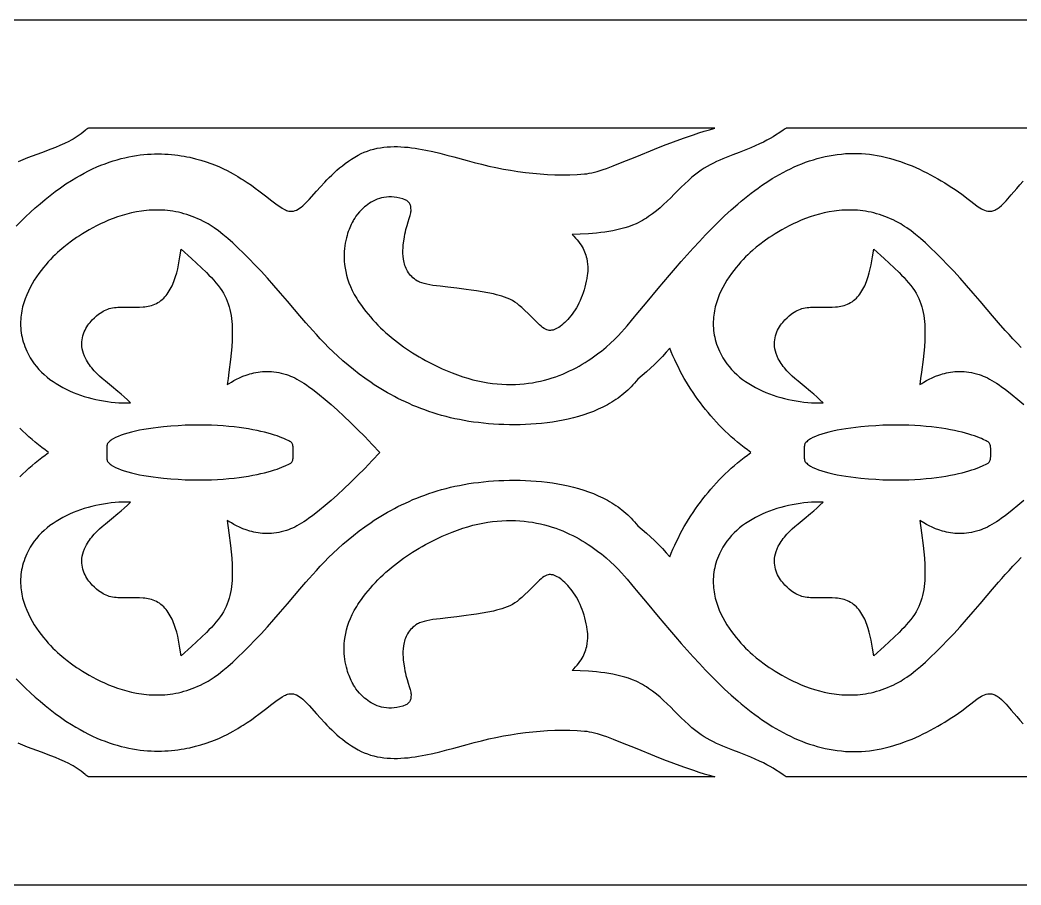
# Model space of a CAD drawing. Extents: x -290 to 290, y -60 to 60.
# Drawn here: x 7.1 to 145.9, y -60 to 60 of the extents above; entities that cross this region are included whole.
import ezdxf

# ---------------------------------------------------------------- set-up
doc = ezdxf.new("R2010")
doc.units = 0
doc.layers.get('DEFPOINTS').update_dxf_attribs({"color": 18, "linetype": 'CONTINUOUS'})

msp = doc.modelspace()

# ---------------------------------------------------------------- linework, layer by layer
at = {"layer": 'DEFPOINTS'}
for points in [[(-290, -60), (290, -60), (290, 60), (-290, 60)], [(57.05, 0), (55.98, -1.13), (54.94, -2.2), (53.94, -3.21), (52.97, -4.16), (52.04, -5.05), (51.15, -5.88), (50.29, -6.66), (49.46, -7.37), (48.67, -8.02), (47.92, -8.61), (47.55, -8.88), (47.19, -9.13), (46.85, -9.37), (46.51, -9.6), (46.17, -9.81), (45.85, -10), (45.54, -10.18), (45.23, -10.34), (44.93, -10.48), (44.64, -10.61), (44.36, -10.73), (44.08, -10.82), (43.73, -10.93), (43.37, -11.02), (43.03, -11.1), (42.68, -11.16), (42.35, -11.2), (42.01, -11.23), (41.69, -11.25), (41.37, -11.25), (41.05, -11.25), (40.74, -11.23), (40.44, -11.2), (40.14, -11.16), (39.85, -11.11), (39.57, -11.05), (39.29, -10.98), (39.02, -10.91), (38.51, -10.75), (38.03, -10.57), (37.57, -10.37), (37.16, -10.17), (36.78, -9.97), (36.44, -9.78), (35.88, -9.42), (36.09, -11.13), (36.31, -12.88), (36.41, -13.77), (36.49, -14.66), (36.55, -15.55), (36.56, -15.99), (36.57, -16.43), (36.57, -16.87), (36.56, -17.31), (36.54, -17.74), (36.51, -18.17), (36.46, -18.59), (36.4, -19.01), (36.33, -19.42), (36.24, -19.82), (36.14, -20.22), (36.01, -20.62), (35.88, -21), (35.72, -21.38), (35.54, -21.75), (35.35, -22.11), (35.13, -22.46), (34.89, -22.8), (34.6, -23.18), (34.3, -23.55), (33.99, -23.91), (33.67, -24.27), (33.34, -24.62), (33.01, -24.96), (32.32, -25.63), (31.62, -26.28), (30.91, -26.92), (29.49, -28.2), (29.32, -27.14), (29.22, -26.6), (29.12, -26.05), (29, -25.49), (28.86, -24.94), (28.7, -24.4), (28.53, -23.87), (28.43, -23.62), (28.33, -23.36), (28.22, -23.12), (28.1, -22.87), (27.97, -22.64), (27.84, -22.41), (27.7, -22.19), (27.55, -21.98), (27.4, -21.78), (27.23, -21.59), (27.06, -21.4), (26.87, -21.23), (26.68, -21.07), (26.48, -20.92), (26.26, -20.79), (26.04, -20.66), (25.82, -20.56), (25.6, -20.47), (25.37, -20.4), (25.14, -20.34), (24.91, -20.29), (24.67, -20.25), (24.43, -20.21), (24.19, -20.19), (23.7, -20.16), (23.2, -20.15), (22.19, -20.17), (21.69, -20.18), (21.19, -20.17), (20.7, -20.15), (20.46, -20.13), (20.22, -20.1), (19.98, -20.06), (19.75, -20.02), (19.52, -19.96), (19.3, -19.89), (19.08, -19.81), (18.87, -19.71), (18.66, -19.6), (18.46, -19.48), (18.23, -19.32), (18.02, -19.17), (17.76, -18.96), (17.47, -18.7), (17.16, -18.4), (17.01, -18.23), (16.85, -18.05), (16.7, -17.85), (16.55, -17.65), (16.41, -17.44), (16.28, -17.21), (16.15, -16.97), (16.04, -16.73), (15.94, -16.47), (15.86, -16.2), (15.79, -15.92), (15.75, -15.64), (15.72, -15.34), (15.71, -15.04), (15.73, -14.72), (15.77, -14.4), (15.85, -14.06), (15.95, -13.72), (16.08, -13.37), (16.24, -13.01), (16.36, -12.79), (16.49, -12.57), (16.63, -12.35), (16.77, -12.14), (16.92, -11.94), (17.08, -11.74), (17.41, -11.35), (17.77, -10.97), (18.15, -10.61), (18.55, -10.25), (18.97, -9.89), (19.83, -9.19), (20.71, -8.46), (21.15, -8.09), (21.59, -7.7), (22.02, -7.3), (22.44, -6.87), (21.92, -6.87), (21.39, -6.88), (20.86, -6.91), (20.32, -6.95), (19.79, -7), (19.25, -7.07), (18.71, -7.16), (18.17, -7.25), (17.64, -7.37), (17.1, -7.49), (16.57, -7.63), (16.05, -7.79), (15.53, -7.96), (15.02, -8.14), (14.52, -8.34), (14.02, -8.56), (13.54, -8.78), (13.06, -9.03), (12.6, -9.29), (12.15, -9.56), (11.71, -9.85), (11.29, -10.15), (10.88, -10.47), (10.49, -10.81), (10.12, -11.16), (9.76, -11.52), (9.43, -11.91), (9.11, -12.3), (8.82, -12.71), (8.54, -13.14), (8.3, -13.59), (8.07, -14.05), (7.93, -14.37), (7.8, -14.7), (7.69, -15.02), (7.59, -15.34), (7.5, -15.66), (7.42, -15.98), (7.36, -16.3), (7.31, -16.61), (7.27, -16.93), (7.24, -17.24), (7.22, -17.55), (7.22, -17.85), (7.22, -18.16), (7.23, -18.46), (7.26, -18.76), (7.29, -19.06), (7.33, -19.35), (7.38, -19.64), (7.44, -19.93), (7.5, -20.22), (7.58, -20.5), (7.66, -20.78), (7.84, -21.34), (8.06, -21.88), (8.29, -22.4), (8.55, -22.91), (8.82, -23.41), (9.11, -23.89), (9.41, -24.36), (9.73, -24.81), (10.05, -25.24), (10.38, -25.66), (10.71, -26.05), (11.05, -26.43), (11.38, -26.79), (11.7, -27.13), (12.03, -27.44), (12.34, -27.74), (12.64, -28.01), (13.19, -28.49), (13.67, -28.87), (14.26, -29.31), (14.98, -29.81), (15.37, -30.07), (15.8, -30.34), (16.25, -30.61), (16.72, -30.89), (17.22, -31.17), (17.74, -31.44), (18.28, -31.71), (18.84, -31.97), (19.42, -32.22), (20.03, -32.46), (20.64, -32.68), (21.28, -32.89), (21.93, -33.07), (22.6, -33.24), (23.28, -33.38), (23.62, -33.44), (23.97, -33.49), (24.32, -33.53), (24.68, -33.57), (25.03, -33.6), (25.39, -33.62), (25.75, -33.64), (26.12, -33.64), (26.48, -33.64), (26.85, -33.62), (27.22, -33.6), (27.6, -33.56), (27.97, -33.52), (28.35, -33.46), (28.73, -33.4), (29.1, -33.32), (29.49, -33.23), (29.87, -33.13), (30.25, -33.02), (30.63, -32.89), (31.02, -32.75), (31.4, -32.6), (31.79, -32.44), (32.18, -32.26), (32.56, -32.07), (32.95, -31.86), (33.21, -31.71), (33.49, -31.54), (33.76, -31.36), (34.05, -31.17), (34.65, -30.73), (35.28, -30.23), (35.94, -29.68), (36.64, -29.07), (37.36, -28.39), (38.12, -27.66), (38.9, -26.88), (39.72, -26.04), (40.57, -25.14), (41.44, -24.19), (42.34, -23.18), (43.28, -22.12), (44.24, -21), (45.22, -19.84), (45.95, -18.97), (46.78, -17.99), (47.24, -17.46), (47.72, -16.91), (48.23, -16.35), (48.77, -15.77), (49.34, -15.17), (49.93, -14.57), (50.56, -13.96), (51.22, -13.35), (51.91, -12.73), (52.62, -12.11), (53.37, -11.5), (54.16, -10.89), (54.97, -10.29), (55.82, -9.7), (56.25, -9.41), (56.7, -9.13), (57.15, -8.85), (57.61, -8.57), (58.08, -8.3), (58.56, -8.03), (59.05, -7.77), (59.55, -7.51), (60.05, -7.26), (60.57, -7.01), (61.09, -6.78), (61.62, -6.54), (62.16, -6.32), (62.71, -6.1), (63.27, -5.9), (63.84, -5.7), (64.42, -5.51), (65, -5.32), (65.6, -5.15), (66.21, -4.99), (66.82, -4.83), (67.45, -4.69), (68.08, -4.56), (68.72, -4.44), (69.38, -4.32), (70.04, -4.23), (70.72, -4.14), (71.4, -4.06), (72.1, -4), (72.81, -3.95), (73.52, -3.9), (74.25, -3.87), (74.99, -3.85), (75.73, -3.85), (76.47, -3.85), (77.22, -3.88), (77.97, -3.91), (78.72, -3.96), (79.47, -4.03), (80.22, -4.12), (80.96, -4.22), (81.7, -4.34), (82.44, -4.47), (83.17, -4.63), (83.89, -4.8), (84.6, -5), (85.3, -5.22), (85.98, -5.45), (86.66, -5.71), (87.31, -5.99), (87.96, -6.3), (88.58, -6.63), (88.89, -6.8), (89.19, -6.98), (89.48, -7.16), (89.77, -7.36), (90.06, -7.55), (90.34, -7.76), (90.61, -7.97), (90.88, -8.19), (91.14, -8.41), (91.4, -8.64), (91.65, -8.88), (91.89, -9.12), (92.13, -9.38), (92.35, -9.63), (92.58, -9.9), (92.79, -10.17), (93.4, -10.66), (93.99, -11.17), (94.56, -11.68), (95.12, -12.22), (95.67, -12.76), (96.21, -13.33), (96.73, -13.9), (97.23, -14.49), (97.45, -13.95), (97.68, -13.41), (97.92, -12.87), (98.17, -12.35), (98.43, -11.82), (98.69, -11.3), (98.97, -10.79), (99.25, -10.28), (99.55, -9.78), (99.85, -9.28), (100.16, -8.79), (100.48, -8.31), (100.8, -7.83), (101.14, -7.36), (101.48, -6.89), (101.83, -6.43), (102.19, -5.98), (102.56, -5.53), (102.93, -5.09), (103.32, -4.65), (103.71, -4.22), (104.1, -3.8), (104.51, -3.39), (104.92, -2.98), (105.34, -2.58), (105.77, -2.19), (106.2, -1.81), (106.65, -1.43), (107.09, -1.06), (107.55, -0.7), (108.01, -0.35), (108.48, 0), (108.01, 0.35), (107.55, 0.7), (107.09, 1.06), (106.65, 1.43), (106.2, 1.81), (105.77, 2.19), (105.34, 2.58), (104.92, 2.98), (104.51, 3.39), (104.1, 3.8), (103.71, 4.22), (103.32, 4.65), (102.93, 5.09), (102.56, 5.53), (102.19, 5.98), (101.83, 6.43), (101.48, 6.89), (101.14, 7.36), (100.8, 7.83), (100.48, 8.31), (100.16, 8.79), (99.85, 9.28), (99.55, 9.78), (99.25, 10.28), (98.97, 10.79), (98.69, 11.3), (98.43, 11.82), (98.17, 12.35), (97.92, 12.87), (97.68, 13.41), (97.45, 13.95), (97.23, 14.49), (96.73, 13.9), (96.21, 13.33), (95.67, 12.76), (95.12, 12.22), (94.56, 11.68), (93.99, 11.17), (93.4, 10.66), (92.79, 10.17), (92.58, 9.9), (92.35, 9.63), (92.13, 9.38), (91.89, 9.12), (91.65, 8.88), (91.4, 8.64), (91.14, 8.41), (90.88, 8.19), (90.61, 7.97), (90.34, 7.76), (90.06, 7.55), (89.77, 7.36), (89.48, 7.16), (89.19, 6.98), (88.89, 6.8), (88.58, 6.63), (87.96, 6.3), (87.31, 5.99), (86.66, 5.71), (85.98, 5.45), (85.3, 5.22), (84.6, 5), (83.89, 4.8), (83.17, 4.63), (82.44, 4.47), (81.7, 4.34), (80.96, 4.22), (80.22, 4.12), (79.47, 4.03), (78.72, 3.96), (77.97, 3.91), (77.22, 3.88), (76.47, 3.85), (75.73, 3.85), (74.99, 3.85), (74.25, 3.87), (73.52, 3.9), (72.81, 3.95), (72.1, 4), (71.4, 4.06), (70.72, 4.14), (70.04, 4.23), (69.38, 4.32), (68.72, 4.44), (68.08, 4.56), (67.45, 4.69), (66.82, 4.83), (66.21, 4.99), (65.6, 5.15), (65, 5.32), (64.42, 5.51), (63.84, 5.7), (63.27, 5.9), (62.71, 6.1), (62.16, 6.32), (61.62, 6.54), (61.09, 6.78), (60.57, 7.01), (60.05, 7.26), (59.55, 7.51), (59.05, 7.77), (58.56, 8.03), (58.08, 8.3), (57.61, 8.57), (57.15, 8.85), (56.7, 9.13), (56.25, 9.41), (55.82, 9.7), (54.97, 10.29), (54.16, 10.89), (53.37, 11.5), (52.62, 12.11), (51.91, 12.73), (51.22, 13.35), (50.56, 13.96), (49.93, 14.57), (49.34, 15.17), (48.77, 15.77), (48.23, 16.35), (47.72, 16.91), (46.78, 17.99), (45.95, 18.97), (45.22, 19.84), (44.24, 21), (43.28, 22.12), (42.34, 23.18), (41.44, 24.19), (40.57, 25.14), (39.72, 26.04), (38.9, 26.88), (38.12, 27.66), (37.36, 28.39), (36.64, 29.07), (35.94, 29.68), (35.28, 30.23), (34.65, 30.73), (34.05, 31.17), (33.76, 31.36), (33.49, 31.54), (33.21, 31.71), (32.95, 31.86), (32.56, 32.07), (32.18, 32.26), (31.79, 32.44), (31.4, 32.6), (31.02, 32.75), (30.63, 32.89), (30.25, 33.02), (29.87, 33.13), (29.49, 33.23), (29.1, 33.32), (28.73, 33.4), (28.35, 33.46), (27.97, 33.52), (27.6, 33.56), (27.22, 33.6), (26.85, 33.62), (26.48, 33.64), (26.12, 33.64), (25.75, 33.64), (25.39, 33.62), (25.03, 33.6), (24.68, 33.57), (24.32, 33.53), (23.97, 33.49), (23.28, 33.38), (22.6, 33.24), (21.93, 33.07), (21.28, 32.89), (20.64, 32.68), (20.03, 32.46), (19.42, 32.22), (18.84, 31.97), (18.28, 31.71), (17.74, 31.44), (17.22, 31.17), (16.72, 30.89), (16.25, 30.61), (15.8, 30.34), (15.37, 30.07), (14.98, 29.81), (14.26, 29.31), (13.67, 28.87), (13.19, 28.49), (12.64, 28.01), (12.34, 27.74), (12.03, 27.44), (11.7, 27.13), (11.38, 26.79), (11.05, 26.43), (10.71, 26.05), (10.38, 25.66), (10.05, 25.24), (9.73, 24.81), (9.41, 24.36), (9.11, 23.89), (8.82, 23.41), (8.55, 22.91), (8.29, 22.4), (8.06, 21.88), (7.84, 21.34), (7.75, 21.06), (7.66, 20.78), (7.58, 20.5), (7.5, 20.22), (7.44, 19.93), (7.38, 19.64), (7.33, 19.35), (7.29, 19.06), (7.26, 18.76), (7.23, 18.46), (7.22, 18.16), (7.22, 17.85), (7.22, 17.55), (7.24, 17.24), (7.27, 16.93), (7.31, 16.61), (7.36, 16.3), (7.42, 15.98), (7.5, 15.66), (7.59, 15.34), (7.69, 15.02), (7.8, 14.7), (7.93, 14.37), (8.07, 14.05), (8.3, 13.59), (8.54, 13.14), (8.82, 12.71), (9.11, 12.3), (9.43, 11.91), (9.76, 11.52), (10.12, 11.16), (10.49, 10.81), (10.88, 10.47), (11.29, 10.15), (11.71, 9.85), (12.15, 9.56), (12.6, 9.29), (13.06, 9.03), (13.54, 8.78), (14.02, 8.56), (14.52, 8.34), (15.02, 8.14), (15.53, 7.96), (16.05, 7.79), (16.57, 7.63), (17.1, 7.49), (17.64, 7.37), (18.17, 7.25), (18.71, 7.16), (19.25, 7.07), (19.79, 7), (20.32, 6.95), (20.86, 6.91), (21.39, 6.88), (21.92, 6.87), (22.44, 6.87), (22.02, 7.3), (21.59, 7.7), (21.15, 8.09), (20.71, 8.46), (19.83, 9.19), (18.97, 9.89), (18.55, 10.25), (18.15, 10.61), (17.77, 10.97), (17.41, 11.35), (17.08, 11.74), (16.92, 11.94), (16.77, 12.14), (16.63, 12.35), (16.49, 12.57), (16.36, 12.79), (16.24, 13.01), (16.08, 13.37), (15.95, 13.72), (15.85, 14.06), (15.77, 14.4), (15.73, 14.72), (15.71, 15.04), (15.72, 15.34), (15.75, 15.64), (15.79, 15.92), (15.86, 16.2), (15.94, 16.47), (16.04, 16.73), (16.15, 16.97), (16.28, 17.21), (16.41, 17.44), (16.55, 17.65), (16.7, 17.85), (16.85, 18.05), (17.01, 18.23), (17.16, 18.4), (17.47, 18.7), (17.76, 18.96), (18.02, 19.17), (18.23, 19.32), (18.46, 19.48), (18.66, 19.6), (18.87, 19.71), (19.08, 19.81), (19.3, 19.89), (19.52, 19.96), (19.75, 20.02), (19.98, 20.06), (20.22, 20.1), (20.46, 20.13), (20.7, 20.15), (21.19, 20.17), (21.69, 20.18), (22.19, 20.17), (23.2, 20.15), (23.7, 20.16), (24.19, 20.19), (24.43, 20.21), (24.67, 20.25), (24.91, 20.29), (25.14, 20.34), (25.37, 20.4), (25.6, 20.47), (25.82, 20.56), (26.04, 20.66), (26.26, 20.79), (26.48, 20.92), (26.68, 21.07), (26.87, 21.23), (27.06, 21.4), (27.23, 21.59), (27.4, 21.78), (27.55, 21.98), (27.7, 22.19), (27.84, 22.41), (27.97, 22.64), (28.1, 22.87), (28.22, 23.12), (28.33, 23.36), (28.53, 23.87), (28.7, 24.4), (28.86, 24.94), (29, 25.49), (29.12, 26.05), (29.22, 26.6), (29.32, 27.14), (29.49, 28.2), (30.91, 26.92), (31.62, 26.28), (32.32, 25.63), (33.01, 24.96), (33.34, 24.62), (33.67, 24.27), (33.99, 23.91), (34.3, 23.55), (34.6, 23.18), (34.89, 22.8), (35.13, 22.46), (35.35, 22.11), (35.54, 21.75), (35.72, 21.38), (35.88, 21), (36.01, 20.62), (36.14, 20.22), (36.24, 19.82), (36.33, 19.42), (36.4, 19.01), (36.46, 18.59), (36.51, 18.17), (36.54, 17.74), (36.56, 17.31), (36.57, 16.87), (36.57, 16.43), (36.56, 15.99), (36.55, 15.55), (36.49, 14.66), (36.41, 13.77), (36.31, 12.88), (36.09, 11.13), (35.98, 10.27), (35.88, 9.42), (36.14, 9.59), (36.44, 9.78), (36.78, 9.97), (37.16, 10.17), (37.57, 10.37), (38.03, 10.57), (38.51, 10.75), (38.76, 10.83), (39.02, 10.91), (39.29, 10.98), (39.57, 11.05), (39.85, 11.11), (40.14, 11.16), (40.44, 11.2), (40.74, 11.23), (41.05, 11.25), (41.37, 11.25), (41.69, 11.25), (42.01, 11.23), (42.35, 11.2), (42.68, 11.16), (43.03, 11.1), (43.37, 11.02), (43.73, 10.93), (44.08, 10.82), (44.36, 10.73), (44.64, 10.61), (44.93, 10.48), (45.23, 10.34), (45.54, 10.18), (45.85, 10), (46.17, 9.81), (46.51, 9.6), (46.85, 9.37), (47.19, 9.13), (47.55, 8.88), (47.92, 8.61), (48.67, 8.02), (49.46, 7.37), (50.29, 6.66), (51.15, 5.88), (52.04, 5.05), (52.97, 4.16), (53.94, 3.21), (54.94, 2.2), (55.98, 1.13)], [(45.03, 0), (45.02, 0.56), (45.01, 0.77), (44.99, 0.93), (44.96, 1.07), (44.92, 1.17), (44.87, 1.26), (44.81, 1.34), (44.76, 1.39), (44.67, 1.46), (44.55, 1.53), (44.4, 1.62), (43.99, 1.82), (43.74, 1.93), (43.46, 2.04), (43.14, 2.16), (42.79, 2.29), (42.41, 2.42), (41.99, 2.54), (41.54, 2.67), (41.06, 2.8), (40.55, 2.92), (40.01, 3.05), (39.43, 3.16), (38.82, 3.27), (38.18, 3.38), (37.51, 3.47), (36.81, 3.56), (36.07, 3.63), (35.31, 3.7), (34.51, 3.75), (33.68, 3.78), (32.82, 3.81), (31.93, 3.81), (31.01, 3.8), (30.06, 3.77), (29.08, 3.71), (28.06, 3.64), (27.02, 3.55), (26.31, 3.47), (25.62, 3.39), (24.96, 3.29), (24.32, 3.19), (23.71, 3.08), (23.13, 2.96), (22.59, 2.84), (22.07, 2.7), (21.59, 2.56), (21.15, 2.4), (20.74, 2.24), (20.37, 2.07), (20.04, 1.89), (19.89, 1.8), (19.76, 1.7), (19.63, 1.6), (19.51, 1.5), (19.41, 1.4), (19.31, 1.3), (19.27, 1.23), (19.23, 1.15), (19.2, 1.06), (19.18, 0.93), (19.17, 0.77), (19.16, 0.56), (19.16, 0), (19.16, -0.56), (19.17, -0.77), (19.18, -0.93), (19.2, -1.06), (19.23, -1.15), (19.27, -1.23), (19.31, -1.3), (19.41, -1.4), (19.51, -1.5), (19.63, -1.6), (19.76, -1.7), (19.89, -1.8), (20.04, -1.89), (20.37, -2.07), (20.74, -2.24), (21.15, -2.4), (21.59, -2.56), (22.07, -2.7), (22.59, -2.84), (23.13, -2.96), (23.71, -3.08), (24.32, -3.19), (24.96, -3.29), (25.62, -3.39), (26.31, -3.47), (27.02, -3.55), (28.06, -3.64), (29.08, -3.71), (30.06, -3.77), (31.01, -3.8), (31.93, -3.81), (32.82, -3.81), (33.68, -3.78), (34.51, -3.75), (35.31, -3.7), (36.07, -3.63), (36.81, -3.56), (37.51, -3.47), (38.18, -3.38), (38.82, -3.27), (39.43, -3.16), (40.01, -3.05), (40.55, -2.92), (41.06, -2.8), (41.54, -2.67), (41.99, -2.54), (42.41, -2.42), (42.79, -2.29), (43.14, -2.16), (43.46, -2.04), (43.99, -1.82), (44.4, -1.62), (44.67, -1.46), (44.76, -1.39), (44.81, -1.34), (44.87, -1.26), (44.92, -1.17), (44.96, -1.07), (44.99, -0.93), (45.01, -0.77), (45.02, -0.56)], [(141.75, 0), (141.74, 0.56), (141.73, 0.77), (141.7, 0.93), (141.67, 1.07), (141.63, 1.17), (141.59, 1.26), (141.53, 1.34), (141.47, 1.39), (141.39, 1.46), (141.27, 1.53), (141.12, 1.62), (140.71, 1.82), (140.46, 1.93), (140.18, 2.04), (139.86, 2.16), (139.51, 2.29), (139.12, 2.42), (138.71, 2.54), (138.26, 2.67), (137.78, 2.8), (137.27, 2.92), (136.73, 3.05), (136.15, 3.16), (135.54, 3.27), (134.9, 3.38), (134.23, 3.47), (133.53, 3.56), (132.79, 3.63), (132.03, 3.7), (131.23, 3.75), (130.4, 3.78), (129.54, 3.81), (128.65, 3.81), (127.73, 3.8), (126.78, 3.77), (125.8, 3.71), (124.78, 3.64), (123.74, 3.55), (123.03, 3.47), (122.34, 3.39), (121.67, 3.29), (121.04, 3.19), (120.43, 3.08), (119.85, 2.96), (119.3, 2.84), (118.79, 2.7), (118.31, 2.56), (117.87, 2.4), (117.46, 2.24), (117.09, 2.07), (116.76, 1.89), (116.61, 1.8), (116.47, 1.7), (116.35, 1.6), (116.23, 1.5), (116.12, 1.4), (116.03, 1.3), (115.99, 1.23), (115.95, 1.15), (115.92, 1.06), (115.9, 0.93), (115.88, 0.77), (115.88, 0.56), (115.88, 0), (115.88, -0.56), (115.88, -0.77), (115.9, -0.93), (115.92, -1.06), (115.95, -1.15), (115.99, -1.23), (116.03, -1.3), (116.12, -1.4), (116.23, -1.5), (116.35, -1.6), (116.47, -1.7), (116.61, -1.8), (116.76, -1.89), (117.09, -2.07), (117.46, -2.24), (117.87, -2.4), (118.31, -2.56), (118.79, -2.7), (119.3, -2.84), (119.85, -2.96), (120.43, -3.08), (121.04, -3.19), (121.67, -3.29), (122.34, -3.39), (123.03, -3.47), (123.74, -3.55), (124.78, -3.64), (125.8, -3.71), (126.78, -3.77), (127.73, -3.8), (128.65, -3.81), (129.54, -3.81), (130.4, -3.78), (131.23, -3.75), (132.03, -3.7), (132.79, -3.63), (133.53, -3.56), (134.23, -3.47), (134.9, -3.38), (135.54, -3.27), (136.15, -3.16), (136.73, -3.05), (137.27, -2.92), (137.78, -2.8), (138.26, -2.67), (138.71, -2.54), (139.12, -2.42), (139.51, -2.29), (139.86, -2.16), (140.18, -2.04), (140.71, -1.82), (141.12, -1.62), (141.39, -1.46), (141.47, -1.39), (141.53, -1.34), (141.59, -1.26), (141.63, -1.17), (141.67, -1.07), (141.7, -0.93), (141.73, -0.77), (141.74, -0.56)]]:
    msp.add_lwpolyline(points, close=True, dxfattribs=at)
for points in [[(6.62, 31.42), (7.26, 32.07), (7.91, 32.7), (8.57, 33.32), (9.24, 33.93), (9.92, 34.52), (10.61, 35.1), (11.32, 35.66), (12.03, 36.21), (12.76, 36.74), (13.51, 37.25), (14.27, 37.74), (14.86, 38.11), (15.46, 38.45), (16.05, 38.77), (16.63, 39.07), (17.21, 39.35), (17.79, 39.61), (18.36, 39.85), (18.93, 40.07), (19.49, 40.27), (20.05, 40.46), (20.6, 40.62), (21.14, 40.77), (21.69, 40.9), (22.22, 41.02), (22.75, 41.12), (23.27, 41.2), (23.79, 41.28), (24.3, 41.33), (24.81, 41.38), (25.3, 41.41), (25.8, 41.42), (26.28, 41.43), (26.76, 41.42), (27.23, 41.41), (27.69, 41.38), (28.14, 41.35), (28.59, 41.3), (29.03, 41.25), (29.46, 41.18), (29.88, 41.11), (30.29, 41.04), (30.69, 40.95), (31.48, 40.76), (32.22, 40.56), (32.93, 40.33), (33.6, 40.1), (34.23, 39.85), (34.81, 39.61), (35.35, 39.36), (35.85, 39.11), (36.3, 38.88), (36.7, 38.66), (37.36, 38.27), (37.82, 37.98), (38.06, 37.82), (38.65, 37.45), (39.22, 37.07), (39.76, 36.69), (40.26, 36.31), (41.2, 35.59), (42.04, 34.93), (42.43, 34.63), (42.8, 34.36), (43.15, 34.11), (43.48, 33.9), (43.8, 33.73), (43.95, 33.65), (44.1, 33.59), (44.24, 33.54), (44.39, 33.5), (44.52, 33.47), (44.66, 33.46), (44.87, 33.46), (45.08, 33.49), (45.28, 33.55), (45.49, 33.64), (45.7, 33.75), (45.91, 33.88), (46.12, 34.04), (46.34, 34.22), (46.56, 34.42), (46.78, 34.63), (47.24, 35.12), (48.25, 36.24), (48.8, 36.86), (49.39, 37.51), (49.7, 37.83), (50.02, 38.16), (50.36, 38.49), (50.71, 38.82), (51.07, 39.15), (51.44, 39.47), (51.84, 39.79), (52.24, 40.1), (52.67, 40.4), (53.1, 40.7), (53.56, 40.98), (54.04, 41.25), (54.46, 41.47), (54.88, 41.66), (55.32, 41.82), (55.76, 41.97), (56.21, 42.09), (56.66, 42.2), (57.12, 42.28), (57.58, 42.34), (58.05, 42.39), (58.52, 42.42), (59, 42.43), (59.48, 42.43), (59.96, 42.41), (60.45, 42.38), (60.94, 42.34), (61.43, 42.28), (61.92, 42.21), (62.41, 42.14), (62.9, 42.05), (63.39, 41.96), (64.38, 41.75), (65.35, 41.51), (66.32, 41.26), (67.28, 41.01), (69.14, 40.49), (70.13, 40.23), (71.13, 39.98), (72.14, 39.74), (73.14, 39.53), (74.16, 39.33), (75.17, 39.15), (76.19, 39), (77.22, 38.86), (78.24, 38.74), (79.27, 38.65), (80.29, 38.58), (81.32, 38.54), (82.35, 38.53), (83.37, 38.54), (84.4, 38.57), (85.42, 38.64), (85.73, 38.67), (86.06, 38.73), (86.41, 38.8), (86.78, 38.89), (87.17, 39), (87.58, 39.13), (88.01, 39.27), (88.46, 39.42), (89.41, 39.77), (90.42, 40.17), (92.65, 41.07), (95.1, 42.06), (96.39, 42.58), (97.74, 43.09), (99.12, 43.6), (100.54, 44.09), (101.26, 44.33), (101.99, 44.56), (102.73, 44.78), (103.47, 45), (103.47, 45), (74.83, 45), (16.68, 45), (16.61, 44.98), (16.54, 44.94), (16.41, 44.86), (16.28, 44.76), (16.16, 44.65), (15.9, 44.43), (15.63, 44.23), (15.36, 44.03), (15.08, 43.84), (14.79, 43.66), (14.5, 43.49), (14.21, 43.32), (13.91, 43.16), (13.3, 42.86), (12.68, 42.58), (12.04, 42.32), (11.4, 42.07), (10.11, 41.59), (8.81, 41.11), (8.16, 40.86), (7.53, 40.6), (6.9, 40.33)], [(171.55, 45), (113.4, 45), (113.35, 44.97), (113.26, 44.91), (112.97, 44.71), (112.52, 44.41), (111.92, 44.02), (111.56, 43.81), (111.16, 43.57), (110.71, 43.33), (110.22, 43.07), (109.68, 42.8), (109.1, 42.53), (108.47, 42.26), (107.79, 41.98), (106.88, 41.63), (105.97, 41.28), (105.07, 40.93), (104.61, 40.74), (104.17, 40.55), (103.72, 40.35), (103.29, 40.14), (102.86, 39.92), (102.43, 39.69), (102.02, 39.45), (101.61, 39.19), (101.22, 38.91), (100.84, 38.62), (100.32, 38.18), (99.82, 37.73), (99.32, 37.27), (98.83, 36.79), (97.86, 35.83), (97.38, 35.35), (96.89, 34.88), (96.39, 34.41), (95.89, 33.96), (95.38, 33.52), (94.85, 33.11), (94.58, 32.91), (94.31, 32.72), (94.03, 32.53), (93.75, 32.36), (93.46, 32.19), (93.17, 32.03), (92.87, 31.88), (92.57, 31.74), (92.05, 31.52), (91.52, 31.33), (90.99, 31.16), (90.44, 31.01), (89.9, 30.88), (89.34, 30.76), (88.79, 30.66), (88.22, 30.58), (87.66, 30.51), (87.09, 30.44), (86.53, 30.39), (85.96, 30.35), (84.82, 30.28), (83.69, 30.23), (83.95, 29.99), (84.18, 29.74), (84.4, 29.5), (84.59, 29.26), (84.77, 29.01), (84.93, 28.77), (85.08, 28.53), (85.21, 28.29), (85.33, 28.06), (85.43, 27.82), (85.52, 27.59), (85.6, 27.37), (85.66, 27.15), (85.72, 26.93), (85.8, 26.52), (85.85, 26.13), (85.87, 25.78), (85.87, 25.46), (85.86, 25.18), (85.81, 24.77), (85.78, 24.58), (85.73, 24.16), (85.66, 23.75), (85.57, 23.34), (85.48, 22.94), (85.37, 22.55), (85.24, 22.17), (85.11, 21.8), (84.96, 21.44), (84.81, 21.08), (84.64, 20.74), (84.47, 20.41), (84.29, 20.09), (84.1, 19.78), (83.91, 19.49), (83.71, 19.21), (83.51, 18.94), (83.31, 18.69), (83.1, 18.45), (82.89, 18.22), (82.68, 18.02), (82.47, 17.83), (82.26, 17.65), (82.05, 17.49), (81.84, 17.36), (81.64, 17.24), (81.44, 17.14), (81.24, 17.05), (81.05, 16.99), (80.86, 16.95), (80.69, 16.93), (80.52, 16.93), (80.36, 16.96), (80.18, 17.01), (79.99, 17.1), (79.81, 17.21), (79.61, 17.35), (79.41, 17.52), (79.19, 17.71), (78.74, 18.15), (78.24, 18.65), (77.68, 19.21), (77.06, 19.8), (76.72, 20.1), (76.37, 20.41), (76.06, 20.65), (75.74, 20.87), (75.41, 21.07), (75.06, 21.25), (74.71, 21.41), (74.34, 21.55), (73.97, 21.68), (73.58, 21.79), (73.2, 21.89), (72.81, 21.99), (72.02, 22.15), (71.23, 22.29), (70.45, 22.41), (69.72, 22.53), (69.02, 22.63), (67.69, 22.8), (66.48, 22.94), (65.38, 23.06), (64.87, 23.13), (64.4, 23.19), (63.96, 23.27), (63.56, 23.35), (63.18, 23.43), (62.84, 23.53), (62.54, 23.65), (62.4, 23.71), (62.27, 23.78), (62.04, 23.92), (61.83, 24.07), (61.63, 24.23), (61.45, 24.4), (61.28, 24.57), (61.13, 24.75), (61, 24.94), (60.88, 25.14), (60.77, 25.33), (60.67, 25.54), (60.59, 25.74), (60.51, 25.95), (60.45, 26.16), (60.39, 26.38), (60.35, 26.59), (60.31, 26.8), (60.27, 27.22), (60.24, 27.63), (60.24, 28.03), (60.26, 28.41), (60.29, 28.75), (60.32, 29.07), (60.39, 29.58), (60.44, 29.94), (60.51, 30.28), (60.57, 30.61), (60.65, 30.92), (60.81, 31.49), (60.96, 32.01), (61.11, 32.47), (61.24, 32.88), (61.29, 33.06), (61.32, 33.23), (61.35, 33.39), (61.36, 33.54), (61.36, 33.68), (61.35, 33.86), (61.33, 34.06), (61.31, 34.17), (61.28, 34.28), (61.24, 34.39), (61.19, 34.5), (61.13, 34.6), (61.06, 34.7), (60.98, 34.79), (60.88, 34.88), (60.77, 34.95), (60.64, 35.01), (60.22, 35.17), (59.81, 35.29), (59.41, 35.37), (59.03, 35.43), (58.65, 35.46), (58.29, 35.46), (57.94, 35.43), (57.6, 35.39), (57.28, 35.32), (56.97, 35.23), (56.67, 35.13), (56.38, 35.01), (56.1, 34.88), (55.84, 34.73), (55.59, 34.58), (55.35, 34.41), (55.13, 34.24), (54.92, 34.07), (54.72, 33.9), (54.54, 33.72), (54.21, 33.38), (53.94, 33.05), (53.72, 32.77), (53.55, 32.53), (53.39, 32.28), (53.32, 32.16), (53.2, 31.93), (53.04, 31.61), (52.86, 31.19), (52.76, 30.95), (52.66, 30.68), (52.57, 30.4), (52.48, 30.09), (52.39, 29.76), (52.31, 29.42), (52.24, 29.06), (52.18, 28.68), (52.13, 28.28), (52.1, 27.87), (52.08, 27.44), (52.08, 27), (52.1, 26.54), (52.15, 26.07), (52.21, 25.59), (52.31, 25.09), (52.42, 24.59), (52.57, 24.07), (52.75, 23.55), (52.96, 23.02), (53.21, 22.48), (53.35, 22.2), (53.49, 21.93), (53.65, 21.65), (53.82, 21.37), (53.99, 21.09), (54.18, 20.81), (54.47, 20.39), (54.77, 19.99), (55.08, 19.58), (55.4, 19.19), (55.72, 18.8), (56.06, 18.42), (56.41, 18.04), (56.76, 17.67), (57.13, 17.31), (57.5, 16.96), (57.88, 16.61), (58.27, 16.27), (58.66, 15.94), (59.06, 15.61), (59.47, 15.3), (59.88, 14.98), (60.3, 14.68), (60.72, 14.38), (61.15, 14.1), (61.58, 13.81), (62.02, 13.54), (62.47, 13.27), (62.91, 13.02), (63.36, 12.76), (63.82, 12.52), (64.27, 12.29), (64.74, 12.06), (65.2, 11.84), (65.66, 11.63), (66.13, 11.42), (66.6, 11.23), (67.07, 11.04), (67.8, 10.76), (68.53, 10.52), (69.24, 10.3), (69.95, 10.1), (70.64, 9.94), (71.33, 9.8), (72, 9.68), (72.67, 9.59), (73.32, 9.51), (73.97, 9.47), (74.6, 9.44), (75.23, 9.43), (75.84, 9.45), (76.45, 9.48), (77.04, 9.53), (77.63, 9.6), (78.2, 9.68), (78.76, 9.79), (79.31, 9.9), (79.86, 10.04), (80.39, 10.18), (80.91, 10.34), (81.42, 10.51), (81.92, 10.7), (82.4, 10.89), (82.88, 11.09), (83.35, 11.31), (83.8, 11.53), (84.25, 11.76), (84.68, 12), (85.1, 12.25), (85.52, 12.5), (85.92, 12.75), (86.31, 13.01), (86.68, 13.27), (87.05, 13.54), (87.41, 13.81), (87.75, 14.08), (88.4, 14.62), (89.01, 15.15), (89.57, 15.68), (90.09, 16.19), (90.56, 16.68), (90.98, 17.14), (91.35, 17.57), (91.95, 18.3), (92.36, 18.82), (92.57, 19.09), (94.09, 20.89), (95.64, 22.74), (97.22, 24.62), (98.03, 25.56), (98.84, 26.5), (99.67, 27.44), (100.5, 28.37), (101.35, 29.29), (102.21, 30.2), (103.08, 31.09), (103.96, 31.97), (104.85, 32.82), (105.75, 33.65), (106.67, 34.46), (107.13, 34.85), (107.6, 35.23), (108.07, 35.61), (108.54, 35.98), (109.02, 36.33), (109.5, 36.69), (109.98, 37.03), (110.47, 37.36), (110.96, 37.68), (111.45, 37.99), (111.95, 38.29), (112.45, 38.58), (112.96, 38.85), (113.47, 39.12), (113.98, 39.37), (114.5, 39.62), (115.02, 39.84), (115.55, 40.06), (116.08, 40.26), (116.61, 40.45), (117.15, 40.62), (117.69, 40.78), (118.23, 40.93), (118.78, 41.05), (119.34, 41.17), (119.9, 41.27), (120.46, 41.35), (121.03, 41.41), (121.6, 41.46), (122.18, 41.49), (122.73, 41.5), (123.28, 41.49), (123.83, 41.47), (124.38, 41.43), (124.92, 41.37), (125.47, 41.29), (126.02, 41.2), (126.56, 41.1), (127.1, 40.98), (127.65, 40.84), (128.18, 40.69), (128.72, 40.53), (129.25, 40.35), (129.79, 40.16), (130.31, 39.96), (130.84, 39.75), (131.36, 39.52), (131.88, 39.29), (132.39, 39.05), (132.9, 38.79), (133.41, 38.53), (133.91, 38.26), (134.4, 37.98), (134.89, 37.69), (135.38, 37.39), (135.86, 37.09), (136.33, 36.78), (136.8, 36.47), (137.26, 36.15), (137.72, 35.83), (138.6, 35.16), (138.99, 34.86), (139.39, 34.54), (139.81, 34.22), (140.02, 34.07), (140.23, 33.94), (140.45, 33.81), (140.67, 33.7), (140.89, 33.61), (141.12, 33.54), (141.34, 33.49), (141.57, 33.47), (141.68, 33.47), (141.8, 33.48), (141.91, 33.49), (142.03, 33.52), (142.18, 33.56), (142.32, 33.62), (142.47, 33.7), (142.62, 33.79), (142.77, 33.89), (142.92, 34), (143.23, 34.27), (143.55, 34.58), (143.88, 34.93), (144.58, 35.73), (145.37, 36.64), (145.8, 37.13), (146.26, 37.63)], [(145.98, 14.57), (145.39, 15.17), (144.82, 15.77), (144.28, 16.35), (143.77, 16.91), (142.83, 17.99), (142, 18.97), (141.27, 19.84), (140.28, 21), (139.33, 22.12), (138.39, 23.18), (137.49, 24.19), (136.62, 25.14), (135.77, 26.04), (134.95, 26.88), (134.17, 27.66), (133.41, 28.39), (132.69, 29.07), (131.99, 29.68), (131.33, 30.23), (130.7, 30.73), (130.1, 31.17), (129.81, 31.36), (129.53, 31.54), (129.26, 31.71), (129, 31.86), (128.61, 32.07), (128.23, 32.26), (127.84, 32.44), (127.45, 32.6), (127.07, 32.75), (126.68, 32.89), (126.3, 33.02), (125.92, 33.13), (125.53, 33.23), (125.15, 33.32), (124.77, 33.4), (124.4, 33.46), (124.02, 33.52), (123.65, 33.56), (123.27, 33.6), (122.9, 33.62), (122.53, 33.64), (122.17, 33.64), (121.8, 33.64), (121.44, 33.62), (121.08, 33.6), (120.72, 33.57), (120.37, 33.53), (120.02, 33.49), (119.33, 33.38), (118.65, 33.24), (117.98, 33.07), (117.33, 32.89), (116.69, 32.68), (116.08, 32.46), (115.47, 32.22), (114.89, 31.97), (114.33, 31.71), (113.79, 31.44), (113.27, 31.17), (112.77, 30.89), (112.3, 30.61), (111.85, 30.34), (111.42, 30.07), (111.03, 29.81), (110.31, 29.31), (109.72, 28.87), (109.24, 28.49), (108.69, 28.01), (108.39, 27.74), (108.07, 27.44), (107.75, 27.13), (107.43, 26.79), (107.09, 26.43), (106.76, 26.05), (106.43, 25.66), (106.1, 25.24), (105.78, 24.81), (105.46, 24.36), (105.16, 23.89), (104.87, 23.41), (104.59, 22.91), (104.34, 22.4), (104.11, 21.88), (103.89, 21.34), (103.8, 21.06), (103.71, 20.78), (103.63, 20.5), (103.55, 20.22), (103.49, 19.93), (103.43, 19.64), (103.38, 19.35), (103.34, 19.06), (103.3, 18.76), (103.28, 18.46), (103.27, 18.16), (103.27, 17.85), (103.27, 17.55), (103.29, 17.24), (103.32, 16.93), (103.36, 16.61), (103.41, 16.3), (103.47, 15.98), (103.55, 15.66), (103.64, 15.34), (103.74, 15.02), (103.85, 14.7), (103.98, 14.37), (104.12, 14.05), (104.35, 13.59), (104.59, 13.14), (104.87, 12.71), (105.16, 12.3), (105.47, 11.91), (105.81, 11.52), (106.17, 11.16), (106.54, 10.81), (106.93, 10.47), (107.34, 10.15), (107.76, 9.85), (108.2, 9.56), (108.65, 9.29), (109.11, 9.03), (109.59, 8.78), (110.07, 8.56), (110.57, 8.34), (111.07, 8.14), (111.58, 7.96), (112.1, 7.79), (112.62, 7.63), (113.15, 7.49), (113.68, 7.37), (114.22, 7.25), (114.76, 7.16), (115.3, 7.07), (115.83, 7), (116.37, 6.95), (116.91, 6.91), (117.44, 6.88), (117.97, 6.87), (118.49, 6.87), (118.07, 7.3), (117.64, 7.7), (117.2, 8.09), (116.76, 8.46), (115.87, 9.19), (115.02, 9.89), (114.6, 10.25), (114.2, 10.61), (113.82, 10.97), (113.46, 11.35), (113.13, 11.74), (112.97, 11.94), (112.82, 12.14), (112.67, 12.35), (112.54, 12.57), (112.41, 12.79), (112.29, 13.01), (112.13, 13.37), (112, 13.72), (111.9, 14.06), (111.82, 14.4), (111.78, 14.72), (111.76, 15.04), (111.77, 15.34), (111.8, 15.64), (111.84, 15.92), (111.91, 16.2), (111.99, 16.47), (112.09, 16.73), (112.2, 16.97), (112.33, 17.21), (112.46, 17.44), (112.6, 17.65), (112.75, 17.85), (112.9, 18.05), (113.06, 18.23), (113.21, 18.4), (113.52, 18.7), (113.81, 18.96), (114.07, 19.17), (114.28, 19.32), (114.51, 19.48), (114.71, 19.6), (114.92, 19.71), (115.13, 19.81), (115.35, 19.89), (115.57, 19.96), (115.8, 20.02), (116.03, 20.06), (116.27, 20.1), (116.51, 20.13), (116.75, 20.15), (117.24, 20.17), (117.74, 20.18), (118.24, 20.17), (119.25, 20.15), (119.75, 20.16), (120.24, 20.19), (120.48, 20.21), (120.72, 20.25), (120.96, 20.29), (121.19, 20.34), (121.42, 20.4), (121.65, 20.47), (121.87, 20.56), (122.09, 20.66), (122.31, 20.79), (122.53, 20.92), (122.73, 21.07), (122.92, 21.23), (123.11, 21.4), (123.28, 21.59), (123.45, 21.78), (123.6, 21.98), (123.75, 22.19), (123.89, 22.41), (124.02, 22.64), (124.15, 22.87), (124.27, 23.12), (124.38, 23.36), (124.58, 23.87), (124.75, 24.4), (124.91, 24.94), (125.05, 25.49), (125.17, 26.05), (125.27, 26.6), (125.37, 27.14), (125.54, 28.2), (126.96, 26.92), (127.67, 26.28), (128.37, 25.63), (129.06, 24.96), (129.39, 24.62), (129.72, 24.27), (130.04, 23.91), (130.35, 23.55), (130.65, 23.18), (130.94, 22.8), (131.18, 22.46), (131.4, 22.11), (131.59, 21.75), (131.77, 21.38), (131.92, 21), (132.06, 20.62), (132.18, 20.22), (132.29, 19.82), (132.38, 19.42), (132.45, 19.01), (132.51, 18.59), (132.56, 18.17), (132.59, 17.74), (132.61, 17.31), (132.62, 16.87), (132.62, 16.43), (132.61, 15.99), (132.6, 15.55), (132.54, 14.66), (132.46, 13.77), (132.36, 12.88), (132.14, 11.13), (132.03, 10.27), (131.93, 9.42), (132.19, 9.59), (132.49, 9.78), (132.83, 9.97), (133.21, 10.17), (133.62, 10.37), (134.07, 10.57), (134.56, 10.75), (134.81, 10.83), (135.07, 10.91), (135.34, 10.98), (135.62, 11.05), (135.9, 11.11), (136.19, 11.16), (136.49, 11.2), (136.79, 11.23), (137.1, 11.25), (137.42, 11.25), (137.74, 11.25), (138.06, 11.23), (138.4, 11.2), (138.73, 11.16), (139.08, 11.1), (139.42, 11.02), (139.77, 10.93), (140.13, 10.82), (140.41, 10.73), (140.69, 10.61), (140.98, 10.48), (141.28, 10.34), (141.58, 10.18), (141.9, 10), (142.22, 9.81), (142.56, 9.6), (142.9, 9.37), (143.24, 9.13), (143.6, 8.88), (143.97, 8.61), (144.72, 8.02), (145.51, 7.37), (146.34, 6.66)], [(7.12, -3.39), (7.53, -2.98), (7.95, -2.58), (8.38, -2.19), (8.81, -1.81), (9.25, -1.43), (9.7, -1.06), (10.16, -0.7), (10.62, -0.35), (11.09, 0), (10.62, 0.35), (10.16, 0.7), (9.7, 1.06), (9.25, 1.43), (8.81, 1.81), (8.38, 2.19), (7.95, 2.58), (7.53, 2.98), (7.12, 3.39)], [(146.34, -6.66), (145.51, -7.37), (144.72, -8.02), (143.97, -8.61), (143.6, -8.88), (143.24, -9.13), (142.9, -9.37), (142.56, -9.6), (142.22, -9.81), (141.9, -10), (141.58, -10.18), (141.28, -10.34), (140.98, -10.48), (140.69, -10.61), (140.41, -10.73), (140.13, -10.82), (139.77, -10.93), (139.42, -11.02), (139.08, -11.1), (138.73, -11.16), (138.4, -11.2), (138.06, -11.23), (137.74, -11.25), (137.42, -11.25), (137.1, -11.25), (136.79, -11.23), (136.49, -11.2), (136.19, -11.16), (135.9, -11.11), (135.62, -11.05), (135.34, -10.98), (135.07, -10.91), (134.56, -10.75), (134.07, -10.57), (133.62, -10.37), (133.21, -10.17), (132.83, -9.97), (132.49, -9.78), (131.93, -9.42), (132.14, -11.13), (132.36, -12.88), (132.46, -13.77), (132.54, -14.66), (132.6, -15.55), (132.61, -15.99), (132.62, -16.43), (132.62, -16.87), (132.61, -17.31), (132.59, -17.74), (132.56, -18.17), (132.51, -18.59), (132.45, -19.01), (132.38, -19.42), (132.29, -19.82), (132.18, -20.22), (132.06, -20.62), (131.92, -21), (131.77, -21.38), (131.59, -21.75), (131.4, -22.11), (131.18, -22.46), (130.94, -22.8), (130.65, -23.18), (130.35, -23.55), (130.04, -23.91), (129.72, -24.27), (129.39, -24.62), (129.06, -24.96), (128.37, -25.63), (127.67, -26.28), (126.96, -26.92), (125.54, -28.2), (125.37, -27.14), (125.27, -26.6), (125.17, -26.05), (125.05, -25.49), (124.91, -24.94), (124.75, -24.4), (124.58, -23.87), (124.48, -23.62), (124.38, -23.36), (124.27, -23.12), (124.15, -22.87), (124.02, -22.64), (123.89, -22.41), (123.75, -22.19), (123.6, -21.98), (123.45, -21.78), (123.28, -21.59), (123.11, -21.4), (122.92, -21.23), (122.73, -21.07), (122.53, -20.92), (122.31, -20.79), (122.09, -20.66), (121.87, -20.56), (121.65, -20.47), (121.42, -20.4), (121.19, -20.34), (120.96, -20.29), (120.72, -20.25), (120.48, -20.21), (120.24, -20.19), (119.75, -20.16), (119.25, -20.15), (118.24, -20.17), (117.74, -20.18), (117.24, -20.17), (116.75, -20.15), (116.51, -20.13), (116.27, -20.1), (116.03, -20.06), (115.8, -20.02), (115.57, -19.96), (115.35, -19.89), (115.13, -19.81), (114.92, -19.71), (114.71, -19.6), (114.51, -19.48), (114.28, -19.32), (114.07, -19.17), (113.81, -18.96), (113.52, -18.7), (113.21, -18.4), (113.06, -18.23), (112.9, -18.05), (112.75, -17.85), (112.6, -17.65), (112.46, -17.44), (112.33, -17.21), (112.2, -16.97), (112.09, -16.73), (111.99, -16.47), (111.91, -16.2), (111.84, -15.92), (111.8, -15.64), (111.77, -15.34), (111.76, -15.04), (111.78, -14.72), (111.82, -14.4), (111.9, -14.06), (112, -13.72), (112.13, -13.37), (112.29, -13.01), (112.41, -12.79), (112.54, -12.57), (112.67, -12.35), (112.82, -12.14), (112.97, -11.94), (113.13, -11.74), (113.46, -11.35), (113.82, -10.97), (114.2, -10.61), (114.6, -10.25), (115.02, -9.89), (115.87, -9.19), (116.76, -8.46), (117.2, -8.09), (117.64, -7.7), (118.07, -7.3), (118.49, -6.87), (117.97, -6.87), (117.44, -6.88), (116.91, -6.91), (116.37, -6.95), (115.83, -7), (115.3, -7.07), (114.76, -7.16), (114.22, -7.25), (113.68, -7.37), (113.15, -7.49), (112.62, -7.63), (112.1, -7.79), (111.58, -7.96), (111.07, -8.14), (110.57, -8.34), (110.07, -8.56), (109.59, -8.78), (109.11, -9.03), (108.65, -9.29), (108.2, -9.56), (107.76, -9.85), (107.34, -10.15), (106.93, -10.47), (106.54, -10.81), (106.17, -11.16), (105.81, -11.52), (105.47, -11.91), (105.16, -12.3), (104.87, -12.71), (104.59, -13.14), (104.35, -13.59), (104.12, -14.05), (103.98, -14.37), (103.85, -14.7), (103.74, -15.02), (103.64, -15.34), (103.55, -15.66), (103.47, -15.98), (103.41, -16.3), (103.36, -16.61), (103.32, -16.93), (103.29, -17.24), (103.27, -17.55), (103.27, -17.85), (103.27, -18.16), (103.28, -18.46), (103.3, -18.76), (103.34, -19.06), (103.38, -19.35), (103.43, -19.64), (103.49, -19.93), (103.55, -20.22), (103.63, -20.5), (103.71, -20.78), (103.89, -21.34), (104.11, -21.88), (104.34, -22.4), (104.59, -22.91), (104.87, -23.41), (105.16, -23.89), (105.46, -24.36), (105.78, -24.81), (106.1, -25.24), (106.43, -25.66), (106.76, -26.05), (107.09, -26.43), (107.43, -26.79), (107.75, -27.13), (108.07, -27.44), (108.39, -27.74), (108.69, -28.01), (109.24, -28.49), (109.72, -28.87), (110.31, -29.31), (111.03, -29.81), (111.42, -30.07), (111.85, -30.34), (112.3, -30.61), (112.77, -30.89), (113.27, -31.17), (113.79, -31.44), (114.33, -31.71), (114.89, -31.97), (115.47, -32.22), (116.08, -32.46), (116.69, -32.68), (117.33, -32.89), (117.98, -33.07), (118.65, -33.24), (119.33, -33.38), (119.67, -33.44), (120.02, -33.49), (120.37, -33.53), (120.72, -33.57), (121.08, -33.6), (121.44, -33.62), (121.8, -33.64), (122.17, -33.64), (122.53, -33.64), (122.9, -33.62), (123.27, -33.6), (123.65, -33.56), (124.02, -33.52), (124.4, -33.46), (124.77, -33.4), (125.15, -33.32), (125.53, -33.23), (125.92, -33.13), (126.3, -33.02), (126.68, -32.89), (127.07, -32.75), (127.45, -32.6), (127.84, -32.44), (128.23, -32.26), (128.61, -32.07), (129, -31.86), (129.26, -31.71), (129.53, -31.54), (129.81, -31.36), (130.1, -31.17), (130.7, -30.73), (131.33, -30.23), (131.99, -29.68), (132.69, -29.07), (133.41, -28.39), (134.17, -27.66), (134.95, -26.88), (135.77, -26.04), (136.62, -25.14), (137.49, -24.19), (138.39, -23.18), (139.33, -22.12), (140.28, -21), (141.27, -19.84), (142, -18.97), (142.83, -17.99), (143.29, -17.46), (143.77, -16.91), (144.28, -16.35), (144.82, -15.77), (145.39, -15.17), (145.98, -14.57)], [(171.55, -45), (113.4, -45), (113.35, -44.97), (113.26, -44.91), (112.97, -44.71), (112.52, -44.41), (111.92, -44.02), (111.56, -43.81), (111.16, -43.57), (110.71, -43.33), (110.22, -43.07), (109.68, -42.8), (109.1, -42.53), (108.47, -42.26), (107.79, -41.98), (106.88, -41.63), (105.97, -41.28), (105.07, -40.93), (104.61, -40.74), (104.17, -40.55), (103.72, -40.35), (103.29, -40.14), (102.86, -39.92), (102.43, -39.69), (102.02, -39.45), (101.61, -39.19), (101.22, -38.91), (100.84, -38.62), (100.32, -38.18), (99.82, -37.73), (99.32, -37.27), (98.83, -36.79), (97.86, -35.83), (97.38, -35.35), (96.89, -34.88), (96.39, -34.41), (95.89, -33.96), (95.38, -33.52), (94.85, -33.11), (94.58, -32.91), (94.31, -32.72), (94.03, -32.53), (93.75, -32.36), (93.46, -32.19), (93.17, -32.03), (92.87, -31.88), (92.57, -31.74), (92.05, -31.52), (91.52, -31.33), (90.99, -31.16), (90.44, -31.01), (89.9, -30.88), (89.34, -30.76), (88.79, -30.66), (88.22, -30.58), (87.66, -30.51), (87.09, -30.44), (86.53, -30.39), (85.96, -30.35), (84.82, -30.28), (83.69, -30.23), (83.95, -29.99), (84.18, -29.74), (84.4, -29.5), (84.59, -29.26), (84.77, -29.01), (84.93, -28.77), (85.08, -28.53), (85.21, -28.29), (85.33, -28.06), (85.43, -27.82), (85.52, -27.59), (85.6, -27.37), (85.66, -27.15), (85.72, -26.93), (85.8, -26.52), (85.85, -26.13), (85.87, -25.78), (85.87, -25.46), (85.86, -25.18), (85.81, -24.77), (85.78, -24.58), (85.73, -24.16), (85.66, -23.75), (85.57, -23.34), (85.48, -22.94), (85.37, -22.55), (85.24, -22.17), (85.11, -21.8), (84.96, -21.44), (84.81, -21.08), (84.64, -20.74), (84.47, -20.41), (84.29, -20.09), (84.1, -19.78), (83.91, -19.49), (83.71, -19.21), (83.51, -18.94), (83.31, -18.69), (83.1, -18.45), (82.89, -18.22), (82.68, -18.02), (82.47, -17.83), (82.26, -17.65), (82.05, -17.49), (81.84, -17.36), (81.64, -17.24), (81.44, -17.14), (81.24, -17.05), (81.05, -16.99), (80.86, -16.95), (80.69, -16.93), (80.52, -16.93), (80.36, -16.96), (80.18, -17.01), (79.99, -17.1), (79.81, -17.21), (79.61, -17.35), (79.41, -17.52), (79.19, -17.71), (78.74, -18.15), (78.24, -18.65), (77.68, -19.21), (77.06, -19.8), (76.72, -20.1), (76.37, -20.41), (76.06, -20.65), (75.74, -20.87), (75.41, -21.07), (75.06, -21.25), (74.71, -21.41), (74.34, -21.55), (73.97, -21.68), (73.58, -21.79), (73.2, -21.89), (72.81, -21.99), (72.02, -22.15), (71.23, -22.29), (70.45, -22.41), (69.72, -22.53), (69.02, -22.63), (67.69, -22.8), (66.48, -22.94), (65.38, -23.06), (64.87, -23.13), (64.4, -23.19), (63.96, -23.27), (63.56, -23.35), (63.18, -23.43), (62.84, -23.53), (62.54, -23.65), (62.4, -23.71), (62.27, -23.78), (62.04, -23.92), (61.83, -24.07), (61.63, -24.23), (61.45, -24.4), (61.28, -24.57), (61.13, -24.75), (61, -24.94), (60.88, -25.14), (60.77, -25.33), (60.67, -25.54), (60.59, -25.74), (60.51, -25.95), (60.45, -26.16), (60.39, -26.38), (60.35, -26.59), (60.31, -26.8), (60.27, -27.22), (60.24, -27.63), (60.24, -28.03), (60.26, -28.41), (60.29, -28.75), (60.32, -29.07), (60.39, -29.58), (60.44, -29.94), (60.51, -30.28), (60.57, -30.61), (60.65, -30.92), (60.81, -31.49), (60.96, -32.01), (61.11, -32.47), (61.24, -32.88), (61.29, -33.06), (61.32, -33.23), (61.35, -33.39), (61.36, -33.54), (61.36, -33.68), (61.35, -33.86), (61.33, -34.06), (61.31, -34.17), (61.28, -34.28), (61.24, -34.39), (61.19, -34.5), (61.13, -34.6), (61.06, -34.7), (60.98, -34.79), (60.88, -34.88), (60.77, -34.95), (60.64, -35.01), (60.22, -35.17), (59.81, -35.29), (59.41, -35.37), (59.03, -35.43), (58.65, -35.46), (58.29, -35.46), (57.94, -35.43), (57.6, -35.39), (57.28, -35.32), (56.97, -35.23), (56.67, -35.13), (56.38, -35.01), (56.1, -34.88), (55.84, -34.73), (55.59, -34.58), (55.35, -34.41), (55.13, -34.24), (54.92, -34.07), (54.72, -33.9), (54.54, -33.72), (54.21, -33.38), (53.94, -33.05), (53.72, -32.77), (53.55, -32.53), (53.39, -32.28), (53.32, -32.16), (53.2, -31.93), (53.04, -31.61), (52.86, -31.19), (52.76, -30.95), (52.66, -30.68), (52.57, -30.4), (52.48, -30.09), (52.39, -29.76), (52.31, -29.42), (52.24, -29.06), (52.18, -28.68), (52.13, -28.28), (52.1, -27.87), (52.08, -27.44), (52.08, -27), (52.1, -26.54), (52.15, -26.07), (52.21, -25.59), (52.31, -25.09), (52.42, -24.59), (52.57, -24.07), (52.75, -23.55), (52.96, -23.02), (53.21, -22.48), (53.35, -22.2), (53.49, -21.93), (53.65, -21.65), (53.82, -21.37), (53.99, -21.09), (54.18, -20.81), (54.47, -20.39), (54.77, -19.99), (55.08, -19.58), (55.4, -19.19), (55.72, -18.8), (56.06, -18.42), (56.41, -18.04), (56.76, -17.67), (57.13, -17.31), (57.5, -16.96), (57.88, -16.61), (58.27, -16.27), (58.66, -15.94), (59.06, -15.61), (59.47, -15.3), (59.88, -14.98), (60.3, -14.68), (60.72, -14.38), (61.15, -14.1), (61.58, -13.81), (62.02, -13.54), (62.47, -13.27), (62.91, -13.02), (63.36, -12.76), (63.82, -12.52), (64.27, -12.29), (64.74, -12.06), (65.2, -11.84), (65.66, -11.63), (66.13, -11.42), (66.6, -11.23), (67.07, -11.04), (67.8, -10.76), (68.53, -10.52), (69.24, -10.3), (69.95, -10.1), (70.64, -9.94), (71.33, -9.8), (72, -9.68), (72.67, -9.59), (73.32, -9.51), (73.97, -9.47), (74.6, -9.44), (75.23, -9.43), (75.84, -9.45), (76.45, -9.48), (77.04, -9.53), (77.63, -9.6), (78.2, -9.68), (78.76, -9.79), (79.31, -9.9), (79.86, -10.04), (80.39, -10.18), (80.91, -10.34), (81.42, -10.51), (81.92, -10.7), (82.4, -10.89), (82.88, -11.09), (83.35, -11.31), (83.8, -11.53), (84.25, -11.76), (84.68, -12), (85.1, -12.25), (85.52, -12.5), (85.92, -12.75), (86.31, -13.01), (86.68, -13.27), (87.05, -13.54), (87.41, -13.81), (87.75, -14.08), (88.4, -14.62), (89.01, -15.15), (89.57, -15.68), (90.09, -16.19), (90.56, -16.68), (90.98, -17.14), (91.35, -17.57), (91.95, -18.3), (92.36, -18.82), (92.57, -19.09), (94.09, -20.89), (95.64, -22.74), (97.22, -24.62), (98.03, -25.56), (98.84, -26.5), (99.67, -27.44), (100.5, -28.37), (101.35, -29.29), (102.21, -30.2), (103.08, -31.09), (103.96, -31.97), (104.85, -32.82), (105.75, -33.65), (106.67, -34.46), (107.13, -34.85), (107.6, -35.23), (108.07, -35.61), (108.54, -35.98), (109.02, -36.33), (109.5, -36.69), (109.98, -37.03), (110.47, -37.36), (110.96, -37.68), (111.45, -37.99), (111.95, -38.29), (112.45, -38.58), (112.96, -38.85), (113.47, -39.12), (113.98, -39.37), (114.5, -39.62), (115.02, -39.84), (115.55, -40.06), (116.08, -40.26), (116.61, -40.45), (117.15, -40.62), (117.69, -40.78), (118.23, -40.93), (118.78, -41.05), (119.34, -41.17), (119.9, -41.27), (120.46, -41.35), (121.03, -41.41), (121.6, -41.46), (122.18, -41.49), (122.73, -41.5), (123.28, -41.49), (123.83, -41.47), (124.38, -41.43), (124.92, -41.37), (125.47, -41.29), (126.02, -41.2), (126.56, -41.1), (127.1, -40.98), (127.65, -40.84), (128.18, -40.69), (128.72, -40.53), (129.25, -40.35), (129.79, -40.16), (130.31, -39.96), (130.84, -39.75), (131.36, -39.52), (131.88, -39.29), (132.39, -39.05), (132.9, -38.79), (133.41, -38.53), (133.91, -38.26), (134.4, -37.98), (134.89, -37.69), (135.38, -37.39), (135.86, -37.09), (136.33, -36.78), (136.8, -36.47), (137.26, -36.15), (137.72, -35.83), (138.6, -35.16), (138.99, -34.86), (139.39, -34.54), (139.81, -34.22), (140.02, -34.07), (140.23, -33.94), (140.45, -33.81), (140.67, -33.7), (140.89, -33.61), (141.12, -33.54), (141.34, -33.49), (141.57, -33.47), (141.68, -33.47), (141.8, -33.48), (141.91, -33.49), (142.03, -33.52), (142.18, -33.56), (142.32, -33.62), (142.47, -33.7), (142.62, -33.79), (142.77, -33.89), (142.92, -34), (143.23, -34.27), (143.55, -34.58), (143.88, -34.93), (144.58, -35.73), (145.37, -36.64), (145.8, -37.13), (146.26, -37.63)], [(6.62, -31.42), (7.26, -32.07), (7.91, -32.7), (8.57, -33.32), (9.24, -33.93), (9.92, -34.52), (10.61, -35.1), (11.32, -35.66), (12.03, -36.21), (12.76, -36.74), (13.51, -37.25), (14.27, -37.74), (14.86, -38.11), (15.46, -38.45), (16.05, -38.77), (16.63, -39.07), (17.21, -39.35), (17.79, -39.61), (18.36, -39.85), (18.93, -40.07), (19.49, -40.27), (20.05, -40.46), (20.6, -40.62), (21.14, -40.77), (21.69, -40.9), (22.22, -41.02), (22.75, -41.12), (23.27, -41.2), (23.79, -41.28), (24.3, -41.33), (24.81, -41.38), (25.3, -41.41), (25.8, -41.42), (26.28, -41.43), (26.76, -41.42), (27.23, -41.41), (27.69, -41.38), (28.14, -41.35), (28.59, -41.3), (29.03, -41.25), (29.46, -41.18), (29.88, -41.11), (30.29, -41.04), (30.69, -40.95), (31.48, -40.76), (32.22, -40.56), (32.93, -40.33), (33.6, -40.1), (34.23, -39.85), (34.81, -39.61), (35.35, -39.36), (35.85, -39.11), (36.3, -38.88), (36.7, -38.66), (37.36, -38.27), (37.82, -37.98), (38.06, -37.82), (38.65, -37.45), (39.22, -37.07), (39.76, -36.69), (40.26, -36.31), (41.2, -35.59), (42.04, -34.93), (42.43, -34.63), (42.8, -34.36), (43.15, -34.11), (43.48, -33.9), (43.8, -33.73), (43.95, -33.65), (44.1, -33.59), (44.24, -33.54), (44.39, -33.5), (44.52, -33.47), (44.66, -33.46), (44.87, -33.46), (45.08, -33.49), (45.28, -33.55), (45.49, -33.64), (45.7, -33.75), (45.91, -33.88), (46.12, -34.04), (46.34, -34.22), (46.56, -34.42), (46.78, -34.63), (47.24, -35.12), (48.25, -36.24), (48.8, -36.86), (49.39, -37.51), (49.7, -37.83), (50.02, -38.16), (50.36, -38.49), (50.71, -38.82), (51.07, -39.15), (51.44, -39.47), (51.84, -39.79), (52.24, -40.1), (52.67, -40.4), (53.1, -40.7), (53.56, -40.98), (54.04, -41.25), (54.46, -41.47), (54.88, -41.66), (55.32, -41.82), (55.76, -41.97), (56.21, -42.09), (56.66, -42.2), (57.12, -42.28), (57.58, -42.34), (58.05, -42.39), (58.52, -42.42), (59, -42.43), (59.48, -42.43), (59.96, -42.41), (60.45, -42.38), (60.94, -42.34), (61.43, -42.28), (61.92, -42.21), (62.41, -42.14), (62.9, -42.05), (63.39, -41.96), (64.38, -41.75), (65.35, -41.51), (66.32, -41.26), (67.28, -41.01), (69.14, -40.49), (70.13, -40.23), (71.13, -39.98), (72.14, -39.74), (73.14, -39.53), (74.16, -39.33), (75.17, -39.15), (76.19, -39), (77.22, -38.86), (78.24, -38.74), (79.27, -38.65), (80.29, -38.58), (81.32, -38.54), (82.35, -38.53), (83.37, -38.54), (84.4, -38.57), (85.42, -38.64), (85.73, -38.67), (86.06, -38.73), (86.41, -38.8), (86.78, -38.89), (87.17, -39), (87.58, -39.13), (88.01, -39.27), (88.46, -39.42), (89.41, -39.77), (90.42, -40.17), (92.65, -41.07), (95.1, -42.06), (96.39, -42.58), (97.74, -43.09), (99.12, -43.6), (100.54, -44.09), (101.26, -44.33), (101.99, -44.56), (102.73, -44.78), (103.47, -45), (103.47, -45), (74.83, -45), (16.68, -45), (16.61, -44.98), (16.54, -44.94), (16.41, -44.86), (16.28, -44.76), (16.16, -44.65), (15.9, -44.43), (15.63, -44.23), (15.36, -44.03), (15.08, -43.84), (14.79, -43.66), (14.5, -43.49), (14.21, -43.32), (13.91, -43.16), (13.3, -42.86), (12.68, -42.58), (12.04, -42.32), (11.4, -42.07), (10.11, -41.59), (8.81, -41.11), (8.16, -40.86), (7.53, -40.6), (6.9, -40.33)]]:
    msp.add_lwpolyline(points, dxfattribs=at)

doc.saveas('drawing.dxf')
